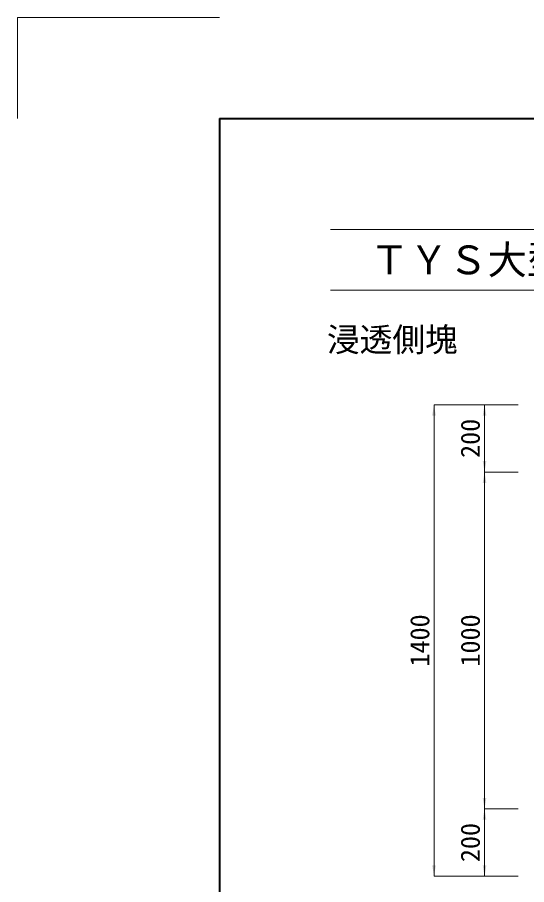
# Model space of a CAD drawing. Units: millimetres at full size, sheet at 1:30. Extents: x 19038 to 49388, y -43687 to -27642.
# Drawn here: x 36288 to 37800, y -37352 to -34777 of the extents above; entities that cross this region are included whole.
import ezdxf
from ezdxf.enums import TextEntityAlignment as Align

# ---------------------------------------------------------------- set-up
doc = ezdxf.new("R2010")
doc.units = ezdxf.units.MM
doc.header["$LTSCALE"] = 30
for name, color, linetype, lineweight in [('0_2', 7, 'Continuous', 9), ('Defpoints_3', 7, 'Continuous', 13), ('図枠', 7, 'Continuous', 5), ('寸法線', 7, 'Continuous', 9)]:
    doc.layers.add(name, color=color, linetype=linetype, lineweight=lineweight)
doc.styles.add('ＭＳ ゴシック', font='')
doc.styles.get('ＭＳ ゴシック').set_extended_font_data('MS Gothic')

# ---------------------------------------------------------------- blocks, each defined once
blk = doc.blocks.new('filled_arrow')
at = {"color": 0, "linetype": 'Continuous', "lineweight": -2}
blk.add_solid([(7.5, 1.25), (0, 0), (7.5, -1.25)], dxfattribs=at)

msp = doc.modelspace()

# ---------------------------------------------------------------- linework, layer by layer
at = {"layer": 'Defpoints_3'}
for p, q in [((36287.99, -34776.71), (36287.99, -35076.71)), ((36887.99, -34776.71), (36287.99, -34776.71))]:
    msp.add_line(p, q, dxfattribs=at)
at = {"layer": '図枠', "lineweight": 40}
for q in [(42287.99, -35076.71), (36887.99, -43386.71)]:
    msp.add_line((36887.99, -35076.71), q, dxfattribs=at)
at = {"layer": '図枠', "lineweight": 13}
for p, q in [((37217.99, -35406.71), (41957.99, -35406.71)), ((37217.99, -35586.71), (41957.99, -35586.71))]:
    msp.add_line(p, q, dxfattribs=at)
at = {"layer": '寸法線'}
for p, q in [((37525.01, -37326.7), (37525.02, -35926.7)), ((37775.02, -35926.71), (37525.02, -35926.7)), ((37675.02, -35926.7), (37675.02, -36126.7)), ((37775.02, -35926.71), (37675.02, -35926.7)), ((37675.02, -36126.7), (37675.01, -37126.7)), ((37775.02, -36126.71), (37675.02, -36126.7)), ((37775.02, -36126.71), (37675.02, -36126.7)), ((37775.01, -37126.71), (37675.01, -37126.7)), ((37675.01, -37126.7), (37675.01, -37326.7)), ((37775.01, -37126.71), (37675.01, -37126.7)), ((37775.01, -37326.7), (37525.01, -37326.7)), ((37775.01, -37326.7), (37675.01, -37326.7))]:
    msp.add_line(p, q, dxfattribs=at)

# ---------------------------------------------------------------- block references
at = {"layer": '寸法線', "xscale": 4.33, "yscale": 4.33}
for p, rotation in [((37525.02, -35926.7), 270), ((37675.02, -35926.7), 270), ((37675.02, -36126.7), 90), ((37675.02, -36126.7), 270), ((37675.01, -37126.7), 90), ((37675.01, -37126.7), 270), ((37525.01, -37326.7), 90), ((37675.01, -37326.7), 90)]:
    msp.add_blockref('filled_arrow', p, dxfattribs=dict(at, rotation=rotation))

# ---------------------------------------------------------------- texts
at = {"layer": '0_2', "style": 'ＭＳ ゴシック'}
msp.add_text('浸透側塊 ', height=71.21, dxfattribs=at).set_placement((37207.03, -35733.51), align=Align.MIDDLE_LEFT)
at = {"layer": '図枠', "style": 'ＭＳ ゴシック'}
msp.add_text('\u3000ＴＹＳ大型浸透桝 1000\u3000浸透側塊・浸透下部側塊 800', height=85.45, dxfattribs=at).set_placement((37217.99, -35496.71), align=Align.MIDDLE_LEFT)
at = {"layer": '寸法線', "style": 'ＭＳ ゴシック'}
for s, p in [('200', (37632.52, -36026.7)), ('1400', (37482.52, -36626.7)), ('1000', (37632.52, -36626.7)), ('200', (37632.51, -37226.7))]:
    msp.add_text(s, height=56.96, rotation=90, dxfattribs=at).set_placement(p, align=Align.MIDDLE_CENTER)

doc.saveas('drawing.dxf')
